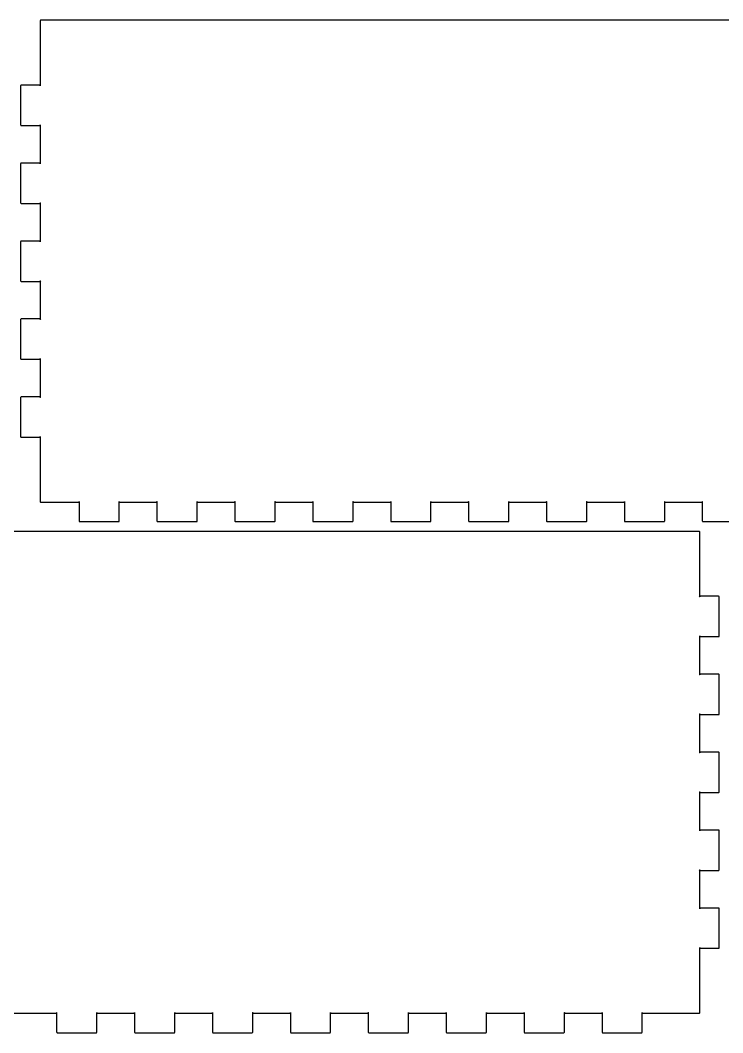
# Model space of a CAD drawing. Extents: x 1 to 406, y -9689 to -9382.
# Drawn here: x 82.4 to 190.6, y -9677.4 to -9521.5 of the extents above; entities that cross this region are included whole.
import ezdxf

# ---------------------------------------------------------------- set-up
doc = ezdxf.new("R2010")
doc.units = 0
doc.layers.get('0').update_dxf_attribs({"linetype": 'CONTINUOUS'})

msp = doc.modelspace()

# ---------------------------------------------------------------- linework, layer by layer
at = {"color": 7}
for points in [[(85.449218, -9521.6484), (85.449218, -9521.6484), (85.449218, -9531.6484)], [(199.55078, -9521.5469), (199.55078, -9521.5469), (85.550781, -9521.5469)], [(82.449218, -9531.6484), (82.449218, -9537.6484)], [(85.550781, -9531.5469), (82.550781, -9531.5469)], [(82.550781, -9537.75), (85.550781, -9537.75)], [(85.449218, -9537.6484), (85.449218, -9543.6484)], [(82.449218, -9543.6484), (82.449218, -9549.6484)], [(85.550781, -9543.5469), (82.550781, -9543.5469)], [(82.550781, -9549.75), (85.550781, -9549.75)], [(85.449218, -9549.6484), (85.449218, -9555.6484)], [(82.449218, -9555.6484), (82.449218, -9561.6484)], [(85.550781, -9555.5469), (82.550781, -9555.5469)], [(82.550781, -9561.75), (85.550781, -9561.75)], [(85.449218, -9561.6484), (85.449218, -9567.6484)], [(82.449218, -9567.6484), (82.449218, -9573.6484)], [(85.550781, -9567.5469), (82.550781, -9567.5469)], [(82.550781, -9573.75), (85.550781, -9573.75)], [(85.449218, -9573.6484), (85.449218, -9579.6484)], [(82.449218, -9579.6484), (82.449219, -9585.6484)], [(85.550781, -9579.5469), (82.550781, -9579.5469)], [(82.550781, -9585.75), (85.550781, -9585.75)], [(85.449219, -9585.6484), (85.449219, -9595.6484)], [(85.550781, -9595.75), (91.550781, -9595.75)], [(91.449219, -9595.6484), (91.449219, -9598.6484)], [(97.550781, -9595.75), (103.55078, -9595.75)], [(97.652343, -9598.6484), (97.652343, -9595.6484)], [(103.44922, -9595.6484), (103.44922, -9598.6484)], [(109.55078, -9595.75), (115.55078, -9595.75)], [(109.65234, -9598.6484), (109.65234, -9595.6484)], [(115.44922, -9595.6484), (115.44922, -9598.6484)], [(121.55078, -9595.75), (127.55078, -9595.75)], [(121.65234, -9598.6484), (121.65234, -9595.6484)], [(127.44922, -9595.6484), (127.44922, -9598.6484)], [(133.55078, -9595.75), (139.55078, -9595.75)], [(133.65234, -9598.6484), (133.65234, -9595.6484)], [(139.44922, -9595.6484), (139.44922, -9598.6484)], [(145.55078, -9595.75), (151.55078, -9595.75)], [(145.65234, -9598.6484), (145.65234, -9595.6484)], [(151.44922, -9595.6484), (151.44922, -9598.6484)], [(157.55078, -9595.75), (163.55078, -9595.75)], [(157.65234, -9598.6484), (157.65234, -9595.6484)], [(163.44922, -9595.6484), (163.44922, -9598.6484)], [(169.55078, -9595.75), (175.55078, -9595.75)], [(169.65234, -9598.6484), (169.65234, -9595.6484)], [(175.44922, -9595.6484), (175.44922, -9598.6484)], [(181.55078, -9595.75), (187.55078, -9595.75)], [(181.65234, -9598.6484), (181.65234, -9595.6484)], [(187.44922, -9595.6484), (187.44922, -9598.6484)], [(91.550781, -9598.75), (97.550781, -9598.75)], [(103.55078, -9598.75), (109.55078, -9598.75)], [(115.55078, -9598.75), (121.55078, -9598.75)], [(127.55078, -9598.75), (133.55078, -9598.75)], [(139.55078, -9598.75), (145.55078, -9598.75)], [(151.55078, -9598.75), (157.55078, -9598.75)], [(163.55078, -9598.75), (169.55078, -9598.75)], [(175.55078, -9598.75), (181.55078, -9598.75)], [(187.55078, -9598.75), (193.55078, -9598.75)], [(186.95313, -9600.2461), (186.95313, -9600.2461), (79.253906, -9600.2461)], [(187.05469, -9610.3476), (187.05469, -9600.3476)], [(189.95313, -9610.2461), (186.95313, -9610.2461)], [(190.05469, -9616.3476), (190.05469, -9610.3476)], [(186.95313, -9616.4492), (189.95313, -9616.4492)], [(187.05469, -9622.3476), (187.05469, -9616.3476)], [(189.95313, -9622.2461), (186.95313, -9622.2461)], [(190.05469, -9628.3476), (190.05469, -9622.3476)], [(186.95313, -9628.4492), (189.95313, -9628.4492)], [(187.05469, -9634.3476), (187.05469, -9628.3476)], [(189.95313, -9634.2461), (186.95313, -9634.2461)], [(190.05469, -9640.3476), (190.05469, -9634.3476)], [(186.95313, -9640.4492), (189.95313, -9640.4492)], [(187.05469, -9646.3476), (187.05469, -9640.3476)], [(189.95313, -9646.2461), (186.95313, -9646.2461)], [(190.05469, -9652.3476), (190.05469, -9646.3476)], [(186.95313, -9652.4492), (189.95313, -9652.4492)], [(187.05469, -9658.3476), (187.05469, -9652.3476)], [(189.95313, -9658.2461), (186.95313, -9658.2461)], [(190.05469, -9664.3476), (190.05469, -9658.3476)], [(187.05469, -9674.3476), (187.05469, -9674.3476), (187.05469, -9664.3476)], [(186.95313, -9664.4492), (189.95313, -9664.4492)], [(79.25, -9674.4492), (88.101562, -9674.4492)], [(88, -9674.3476), (88, -9677.3476)], [(94.101562, -9674.4492), (100.10156, -9674.4492)], [(94.203125, -9677.3476), (94.203125, -9674.3476)], [(100, -9674.3476), (100, -9677.3476)], [(106.10156, -9674.4492), (112.10156, -9674.4492)], [(106.20313, -9677.3476), (106.20313, -9674.3476)], [(112, -9674.3476), (112, -9677.3476)], [(118.10156, -9674.4492), (124.10156, -9674.4492)], [(118.20313, -9677.3476), (118.20313, -9674.3476)], [(124, -9674.3476), (124, -9677.3476)], [(130.10156, -9674.4492), (136.10156, -9674.4492)], [(130.20312, -9677.3476), (130.20312, -9674.3476)], [(136, -9674.3476), (136, -9677.3476)], [(142.10156, -9674.4492), (148.10156, -9674.4492)], [(142.20312, -9677.3476), (142.20312, -9674.3476)], [(148, -9674.3476), (148, -9677.3476)], [(154.10156, -9674.4492), (160.10156, -9674.4492)], [(154.20312, -9677.3476), (154.20312, -9674.3476)], [(160, -9674.3476), (160, -9677.3476)], [(166.10156, -9674.4492), (172.10156, -9674.4492)], [(166.20312, -9677.3476), (166.20312, -9674.3476)], [(172, -9674.3476), (172, -9677.3476)], [(178.10156, -9674.4492), (186.95313, -9674.4492)], [(178.20312, -9677.3476), (178.20312, -9674.3476)], [(88.101562, -9677.4492), (94.101562, -9677.4492)], [(100.10156, -9677.4492), (106.10156, -9677.4492)], [(112.10156, -9677.4492), (118.10156, -9677.4492)], [(124.10156, -9677.4492), (130.10156, -9677.4492)], [(136.10156, -9677.4492), (142.10156, -9677.4492)], [(148.10156, -9677.4492), (154.10156, -9677.4492)], [(160.10156, -9677.4492), (166.10156, -9677.4492)], [(172.10156, -9677.4492), (178.10156, -9677.4492)]]:
    msp.add_lwpolyline(points, dxfattribs=at)
msp.add_lwpolyline([(85.550781, -9595.75)], close=True, dxfattribs=at)
for points, knots in [([(85.550781, -9521.5469), (85.53324, -9521.54956), (85.498496, -9521.554829), (85.457448, -9521.594723), (85.45201, -9521.630188), (85.449218, -9521.6484)], [0, 0, 0, 0, 0.052359, 0.103711, 0.157913, 0.157913, 0.157913, 0.157913]), ([(82.550781, -9531.5469), (82.53324, -9531.54956), (82.498496, -9531.554829), (82.457448, -9531.594723), (82.45201, -9531.630188), (82.449218, -9531.6484)], [0, 0, 0, 0, 0.052359, 0.103711, 0.157913, 0.157913, 0.157913, 0.157913]), ([(85.449218, -9531.6484), (85.451861, -9531.630811), (85.457086, -9531.596031), (85.497088, -9531.555027), (85.532553, -9531.549659), (85.550781, -9531.5469)], [0, 0, 0, 0, 0.052475, 0.103763, 0.157999, 0.157999, 0.157999, 0.157999]), ([(82.449218, -9537.6484), (82.451862, -9537.665996), (82.457091, -9537.700793), (82.497073, -9537.741848), (82.532551, -9537.747233), (82.550781, -9537.75)], [0, 0, 0, 0, 0.052501, 0.103823, 0.158065, 0.158065, 0.158065, 0.158065]), ([(85.550781, -9537.75), (85.533239, -9537.74734), (85.498487, -9537.74207), (85.457436, -9537.702132), (85.452007, -9537.666635), (85.449218, -9537.6484)], [0, 0, 0, 0, 0.05236, 0.10373, 0.158, 0.158, 0.158, 0.158]), ([(82.550781, -9543.5469), (82.53324, -9543.54956), (82.498496, -9543.554829), (82.457448, -9543.594723), (82.45201, -9543.630188), (82.449218, -9543.6484)], [0, 0, 0, 0, 0.052359, 0.103711, 0.157913, 0.157913, 0.157913, 0.157913]), ([(85.449218, -9543.6484), (85.451861, -9543.630811), (85.457086, -9543.596031), (85.497088, -9543.555027), (85.532553, -9543.549659), (85.550781, -9543.5469)], [0, 0, 0, 0, 0.052475, 0.103763, 0.157999, 0.157999, 0.157999, 0.157999]), ([(82.449218, -9549.6484), (82.451862, -9549.665996), (82.457091, -9549.700793), (82.497073, -9549.741848), (82.532551, -9549.747233), (82.550781, -9549.75)], [0, 0, 0, 0, 0.052501, 0.103823, 0.158065, 0.158065, 0.158065, 0.158065]), ([(85.550781, -9549.75), (85.533239, -9549.74734), (85.498487, -9549.74207), (85.457436, -9549.702132), (85.452007, -9549.666635), (85.449218, -9549.6484)], [0, 0, 0, 0, 0.05236, 0.10373, 0.158, 0.158, 0.158, 0.158]), ([(82.550781, -9555.5469), (82.53324, -9555.54956), (82.498496, -9555.554829), (82.457448, -9555.594723), (82.45201, -9555.630188), (82.449218, -9555.6484)], [0, 0, 0, 0, 0.052359, 0.103711, 0.157913, 0.157913, 0.157913, 0.157913]), ([(85.449218, -9555.6484), (85.451861, -9555.630811), (85.457086, -9555.596031), (85.497088, -9555.555027), (85.532553, -9555.549659), (85.550781, -9555.5469)], [0, 0, 0, 0, 0.052475, 0.103763, 0.157999, 0.157999, 0.157999, 0.157999]), ([(82.449218, -9561.6484), (82.451862, -9561.665996), (82.457091, -9561.700793), (82.497073, -9561.741848), (82.532551, -9561.747233), (82.550781, -9561.75)], [0, 0, 0, 0, 0.052501, 0.103823, 0.158065, 0.158065, 0.158065, 0.158065]), ([(85.550781, -9561.75), (85.533239, -9561.74734), (85.498487, -9561.74207), (85.457436, -9561.702132), (85.452007, -9561.666635), (85.449218, -9561.6484)], [0, 0, 0, 0, 0.05236, 0.10373, 0.158, 0.158, 0.158, 0.158]), ([(82.550781, -9567.5469), (82.53324, -9567.54956), (82.498496, -9567.554829), (82.457448, -9567.594723), (82.45201, -9567.630188), (82.449218, -9567.6484)], [0, 0, 0, 0, 0.052359, 0.103711, 0.157913, 0.157913, 0.157913, 0.157913]), ([(85.449218, -9567.6484), (85.451861, -9567.630811), (85.457086, -9567.596031), (85.497088, -9567.555027), (85.532553, -9567.549659), (85.550781, -9567.5469)], [0, 0, 0, 0, 0.052475, 0.103763, 0.157999, 0.157999, 0.157999, 0.157999]), ([(82.449218, -9573.6484), (82.451862, -9573.665996), (82.457091, -9573.700793), (82.497073, -9573.741848), (82.532551, -9573.747233), (82.550781, -9573.75)], [0, 0, 0, 0, 0.052501, 0.103823, 0.158065, 0.158065, 0.158065, 0.158065]), ([(85.550781, -9573.75), (85.533239, -9573.74734), (85.498487, -9573.74207), (85.457436, -9573.702132), (85.452007, -9573.666635), (85.449218, -9573.6484)], [0, 0, 0, 0, 0.05236, 0.10373, 0.158, 0.158, 0.158, 0.158]), ([(82.550781, -9579.5469), (82.53324, -9579.54956), (82.498496, -9579.554829), (82.457448, -9579.594723), (82.45201, -9579.630188), (82.449218, -9579.6484)], [0, 0, 0, 0, 0.052359, 0.103711, 0.157913, 0.157913, 0.157913, 0.157913]), ([(85.449218, -9579.6484), (85.451861, -9579.630811), (85.457086, -9579.596031), (85.497088, -9579.555027), (85.532553, -9579.549659), (85.550781, -9579.5469)], [0, 0, 0, 0, 0.052475, 0.103763, 0.157999, 0.157999, 0.157999, 0.157999]), ([(82.449219, -9585.6484), (82.451863, -9585.665996), (82.457092, -9585.700793), (82.497073, -9585.741848), (82.532551, -9585.747233), (82.550781, -9585.75)], [0, 0, 0, 0, 0.052501, 0.103823, 0.158064, 0.158064, 0.158064, 0.158064]), ([(85.550781, -9585.75), (85.533239, -9585.74734), (85.498487, -9585.74207), (85.457437, -9585.702132), (85.452008, -9585.666635), (85.449219, -9585.6484)], [0, 0, 0, 0, 0.05236, 0.10373, 0.158, 0.158, 0.158, 0.158]), ([(85.449219, -9595.6484), (85.451863, -9595.665996), (85.457092, -9595.700793), (85.497073, -9595.741848), (85.532551, -9595.747233), (85.550781, -9595.75)], [0, 0, 0, 0, 0.052501, 0.103823, 0.158064, 0.158064, 0.158064, 0.158064]), ([(91.550781, -9595.75), (91.533239, -9595.74734), (91.498487, -9595.74207), (91.457437, -9595.702132), (91.452008, -9595.666635), (91.449219, -9595.6484)], [0, 0, 0, 0, 0.05236, 0.10373, 0.158, 0.158, 0.158, 0.158]), ([(97.652343, -9595.6484), (97.649699, -9595.665996), (97.64447, -9595.700793), (97.604489, -9595.741848), (97.569011, -9595.747233), (97.550781, -9595.75)], [0, 0, 0, 0, 0.052501, 0.103823, 0.158064, 0.158064, 0.158064, 0.158064]), ([(103.55078, -9595.75), (103.533237, -9595.74734), (103.498484, -9595.742072), (103.457435, -9595.702131), (103.452008, -9595.666635), (103.44922, -9595.6484)], [0, 0, 0, 0, 0.052364, 0.103731, 0.158, 0.158, 0.158, 0.158]), ([(109.65234, -9595.6484), (109.649693, -9595.665996), (109.64446, -9595.700794), (109.604477, -9595.741843), (109.569004, -9595.747232), (109.55078, -9595.75)], [0, 0, 0, 0, 0.052502, 0.103829, 0.158056, 0.158056, 0.158056, 0.158056]), ([(115.55078, -9595.75), (115.533237, -9595.74734), (115.498484, -9595.742072), (115.457435, -9595.702131), (115.452008, -9595.666635), (115.44922, -9595.6484)], [0, 0, 0, 0, 0.052364, 0.103731, 0.158, 0.158, 0.158, 0.158]), ([(121.65234, -9595.6484), (121.649693, -9595.665996), (121.64446, -9595.700794), (121.604477, -9595.741843), (121.569004, -9595.747232), (121.55078, -9595.75)], [0, 0, 0, 0, 0.052502, 0.103829, 0.158056, 0.158056, 0.158056, 0.158056]), ([(127.55078, -9595.75), (127.533237, -9595.74734), (127.498484, -9595.742072), (127.457435, -9595.702131), (127.452008, -9595.666635), (127.44922, -9595.6484)], [0, 0, 0, 0, 0.052364, 0.103731, 0.158, 0.158, 0.158, 0.158]), ([(133.65234, -9595.6484), (133.649693, -9595.665996), (133.64446, -9595.700794), (133.604477, -9595.741843), (133.569004, -9595.747232), (133.55078, -9595.75)], [0, 0, 0, 0, 0.052502, 0.103829, 0.158056, 0.158056, 0.158056, 0.158056]), ([(139.55078, -9595.75), (139.533237, -9595.74734), (139.498484, -9595.742072), (139.457435, -9595.702131), (139.452008, -9595.666635), (139.44922, -9595.6484)], [0, 0, 0, 0, 0.052364, 0.103731, 0.158, 0.158, 0.158, 0.158]), ([(145.65234, -9595.6484), (145.649693, -9595.665996), (145.64446, -9595.700794), (145.604477, -9595.741843), (145.569004, -9595.747232), (145.55078, -9595.75)], [0, 0, 0, 0, 0.052502, 0.103829, 0.158056, 0.158056, 0.158056, 0.158056]), ([(151.55078, -9595.75), (151.533237, -9595.74734), (151.498484, -9595.742072), (151.457435, -9595.702131), (151.452008, -9595.666635), (151.44922, -9595.6484)], [0, 0, 0, 0, 0.052364, 0.103731, 0.158, 0.158, 0.158, 0.158]), ([(157.65234, -9595.6484), (157.649693, -9595.665996), (157.64446, -9595.700794), (157.604477, -9595.741843), (157.569004, -9595.747232), (157.55078, -9595.75)], [0, 0, 0, 0, 0.052502, 0.103829, 0.158056, 0.158056, 0.158056, 0.158056]), ([(163.55078, -9595.75), (163.533237, -9595.74734), (163.498484, -9595.742072), (163.457435, -9595.702131), (163.452008, -9595.666635), (163.44922, -9595.6484)], [0, 0, 0, 0, 0.052364, 0.103731, 0.158, 0.158, 0.158, 0.158]), ([(169.65234, -9595.6484), (169.649693, -9595.665996), (169.64446, -9595.700794), (169.604477, -9595.741843), (169.569004, -9595.747232), (169.55078, -9595.75)], [0, 0, 0, 0, 0.052502, 0.103829, 0.158056, 0.158056, 0.158056, 0.158056]), ([(175.55078, -9595.75), (175.533237, -9595.74734), (175.498484, -9595.742072), (175.457435, -9595.702131), (175.452008, -9595.666635), (175.44922, -9595.6484)], [0, 0, 0, 0, 0.052364, 0.103731, 0.158, 0.158, 0.158, 0.158]), ([(181.65234, -9595.6484), (181.649693, -9595.665996), (181.64446, -9595.700794), (181.604477, -9595.741843), (181.569004, -9595.747232), (181.55078, -9595.75)], [0, 0, 0, 0, 0.052502, 0.103829, 0.158056, 0.158056, 0.158056, 0.158056]), ([(187.55078, -9595.75), (187.533237, -9595.74734), (187.498484, -9595.742072), (187.457435, -9595.702131), (187.452008, -9595.666635), (187.44922, -9595.6484)], [0, 0, 0, 0, 0.052364, 0.103731, 0.158, 0.158, 0.158, 0.158]), ([(91.449219, -9598.6484), (91.451863, -9598.665996), (91.457092, -9598.700793), (91.497073, -9598.741848), (91.532551, -9598.747233), (91.550781, -9598.75)], [0, 0, 0, 0, 0.052501, 0.103823, 0.158064, 0.158064, 0.158064, 0.158064]), ([(97.550781, -9598.75), (97.568323, -9598.74734), (97.603075, -9598.74207), (97.644125, -9598.702132), (97.649554, -9598.666635), (97.652343, -9598.6484)], [0, 0, 0, 0, 0.05236, 0.10373, 0.158, 0.158, 0.158, 0.158]), ([(103.44922, -9598.6484), (103.451867, -9598.665996), (103.4571, -9598.700794), (103.497083, -9598.741843), (103.532556, -9598.747232), (103.55078, -9598.75)], [0, 0, 0, 0, 0.052502, 0.103829, 0.158056, 0.158056, 0.158056, 0.158056]), ([(109.55078, -9598.75), (109.568323, -9598.74734), (109.603076, -9598.742072), (109.644125, -9598.702131), (109.649552, -9598.666635), (109.65234, -9598.6484)], [0, 0, 0, 0, 0.052364, 0.103731, 0.158, 0.158, 0.158, 0.158]), ([(115.44922, -9598.6484), (115.451867, -9598.665996), (115.4571, -9598.700794), (115.497083, -9598.741843), (115.532556, -9598.747232), (115.55078, -9598.75)], [0, 0, 0, 0, 0.052502, 0.103829, 0.158056, 0.158056, 0.158056, 0.158056]), ([(121.55078, -9598.75), (121.568323, -9598.74734), (121.603076, -9598.742072), (121.644125, -9598.702131), (121.649552, -9598.666635), (121.65234, -9598.6484)], [0, 0, 0, 0, 0.052364, 0.103731, 0.158, 0.158, 0.158, 0.158]), ([(127.44922, -9598.6484), (127.451867, -9598.665996), (127.4571, -9598.700794), (127.497083, -9598.741843), (127.532556, -9598.747232), (127.55078, -9598.75)], [0, 0, 0, 0, 0.052502, 0.103829, 0.158056, 0.158056, 0.158056, 0.158056]), ([(133.55078, -9598.75), (133.568323, -9598.74734), (133.603076, -9598.742072), (133.644125, -9598.702131), (133.649552, -9598.666635), (133.65234, -9598.6484)], [0, 0, 0, 0, 0.052364, 0.103731, 0.158, 0.158, 0.158, 0.158]), ([(139.44922, -9598.6484), (139.451867, -9598.665996), (139.4571, -9598.700794), (139.497083, -9598.741843), (139.532556, -9598.747232), (139.55078, -9598.75)], [0, 0, 0, 0, 0.052502, 0.103829, 0.158056, 0.158056, 0.158056, 0.158056]), ([(145.55078, -9598.75), (145.568323, -9598.74734), (145.603076, -9598.742072), (145.644125, -9598.702131), (145.649552, -9598.666635), (145.65234, -9598.6484)], [0, 0, 0, 0, 0.052364, 0.103731, 0.158, 0.158, 0.158, 0.158]), ([(151.44922, -9598.6484), (151.451867, -9598.665996), (151.4571, -9598.700794), (151.497083, -9598.741843), (151.532556, -9598.747232), (151.55078, -9598.75)], [0, 0, 0, 0, 0.052502, 0.103829, 0.158056, 0.158056, 0.158056, 0.158056]), ([(157.55078, -9598.75), (157.568323, -9598.74734), (157.603076, -9598.742072), (157.644125, -9598.702131), (157.649552, -9598.666635), (157.65234, -9598.6484)], [0, 0, 0, 0, 0.052364, 0.103731, 0.158, 0.158, 0.158, 0.158]), ([(163.44922, -9598.6484), (163.451867, -9598.665996), (163.4571, -9598.700794), (163.497083, -9598.741843), (163.532556, -9598.747232), (163.55078, -9598.75)], [0, 0, 0, 0, 0.052502, 0.103829, 0.158056, 0.158056, 0.158056, 0.158056]), ([(169.55078, -9598.75), (169.568323, -9598.74734), (169.603076, -9598.742072), (169.644125, -9598.702131), (169.649552, -9598.666635), (169.65234, -9598.6484)], [0, 0, 0, 0, 0.052364, 0.103731, 0.158, 0.158, 0.158, 0.158]), ([(175.44922, -9598.6484), (175.451867, -9598.665996), (175.4571, -9598.700794), (175.497083, -9598.741843), (175.532556, -9598.747232), (175.55078, -9598.75)], [0, 0, 0, 0, 0.052502, 0.103829, 0.158056, 0.158056, 0.158056, 0.158056]), ([(181.55078, -9598.75), (181.568323, -9598.74734), (181.603076, -9598.742072), (181.644125, -9598.702131), (181.649552, -9598.666635), (181.65234, -9598.6484)], [0, 0, 0, 0, 0.052364, 0.103731, 0.158, 0.158, 0.158, 0.158]), ([(187.44922, -9598.6484), (187.451867, -9598.665996), (187.4571, -9598.700794), (187.497083, -9598.741843), (187.532556, -9598.747232), (187.55078, -9598.75)], [0, 0, 0, 0, 0.052502, 0.103829, 0.158056, 0.158056, 0.158056, 0.158056]), ([(187.05469, -9600.3476), (187.052045, -9600.330011), (187.046814, -9600.29523), (187.006812, -9600.254232), (186.971352, -9600.24886), (186.95313, -9600.2461)], [0, 0, 0, 0, 0.052477, 0.103769, 0.15799, 0.15799, 0.15799, 0.15799]), ([(186.95313, -9610.2461), (186.970672, -9610.24876), (187.005417, -9610.254027), (187.046463, -9610.293924), (187.051899, -9610.329389), (187.05469, -9610.3476)], [0, 0, 0, 0, 0.052363, 0.103712, 0.157913, 0.157913, 0.157913, 0.157913]), ([(190.05469, -9610.3476), (190.052045, -9610.330011), (190.046814, -9610.29523), (190.006812, -9610.254232), (189.971352, -9610.24886), (189.95313, -9610.2461)], [0, 0, 0, 0, 0.052477, 0.103769, 0.15799, 0.15799, 0.15799, 0.15799]), ([(187.05469, -9616.3476), (187.052043, -9616.365196), (187.04681, -9616.399994), (187.006827, -9616.441043), (186.971354, -9616.446432), (186.95313, -9616.4492)], [0, 0, 0, 0, 0.052502, 0.103829, 0.158056, 0.158056, 0.158056, 0.158056]), ([(189.95313, -9616.4492), (189.970673, -9616.44654), (190.005426, -9616.441272), (190.046475, -9616.401331), (190.051902, -9616.365835), (190.05469, -9616.3476)], [0, 0, 0, 0, 0.052364, 0.103731, 0.158, 0.158, 0.158, 0.158]), ([(186.95313, -9622.2461), (186.970672, -9622.24876), (187.005417, -9622.254027), (187.046463, -9622.293924), (187.051899, -9622.329389), (187.05469, -9622.3476)], [0, 0, 0, 0, 0.052363, 0.103712, 0.157913, 0.157913, 0.157913, 0.157913]), ([(190.05469, -9622.3476), (190.052045, -9622.330011), (190.046814, -9622.29523), (190.006812, -9622.254232), (189.971352, -9622.24886), (189.95313, -9622.2461)], [0, 0, 0, 0, 0.052477, 0.103769, 0.15799, 0.15799, 0.15799, 0.15799]), ([(187.05469, -9628.3476), (187.052043, -9628.365196), (187.04681, -9628.399994), (187.006827, -9628.441043), (186.971354, -9628.446432), (186.95313, -9628.4492)], [0, 0, 0, 0, 0.052502, 0.103829, 0.158056, 0.158056, 0.158056, 0.158056]), ([(189.95313, -9628.4492), (189.970673, -9628.44654), (190.005426, -9628.441272), (190.046475, -9628.401331), (190.051902, -9628.365835), (190.05469, -9628.3476)], [0, 0, 0, 0, 0.052364, 0.103731, 0.158, 0.158, 0.158, 0.158]), ([(186.95313, -9634.2461), (186.970672, -9634.24876), (187.005417, -9634.254027), (187.046463, -9634.293924), (187.051899, -9634.329389), (187.05469, -9634.3476)], [0, 0, 0, 0, 0.052363, 0.103712, 0.157913, 0.157913, 0.157913, 0.157913]), ([(190.05469, -9634.3476), (190.052045, -9634.330011), (190.046814, -9634.29523), (190.006812, -9634.254232), (189.971352, -9634.24886), (189.95313, -9634.2461)], [0, 0, 0, 0, 0.052477, 0.103769, 0.15799, 0.15799, 0.15799, 0.15799]), ([(187.05469, -9640.3476), (187.052043, -9640.365196), (187.04681, -9640.399994), (187.006827, -9640.441043), (186.971354, -9640.446432), (186.95313, -9640.4492)], [0, 0, 0, 0, 0.052502, 0.103829, 0.158056, 0.158056, 0.158056, 0.158056]), ([(189.95313, -9640.4492), (189.970673, -9640.44654), (190.005426, -9640.441272), (190.046475, -9640.401331), (190.051902, -9640.365835), (190.05469, -9640.3476)], [0, 0, 0, 0, 0.052364, 0.103731, 0.158, 0.158, 0.158, 0.158]), ([(186.95313, -9646.2461), (186.970672, -9646.24876), (187.005417, -9646.254027), (187.046463, -9646.293924), (187.051899, -9646.329389), (187.05469, -9646.3476)], [0, 0, 0, 0, 0.052363, 0.103712, 0.157913, 0.157913, 0.157913, 0.157913]), ([(190.05469, -9646.3476), (190.052045, -9646.330011), (190.046814, -9646.29523), (190.006812, -9646.254232), (189.971352, -9646.24886), (189.95313, -9646.2461)], [0, 0, 0, 0, 0.052477, 0.103769, 0.15799, 0.15799, 0.15799, 0.15799]), ([(187.05469, -9652.3476), (187.052043, -9652.365196), (187.04681, -9652.399994), (187.006827, -9652.441043), (186.971354, -9652.446432), (186.95313, -9652.4492)], [0, 0, 0, 0, 0.052502, 0.103829, 0.158056, 0.158056, 0.158056, 0.158056]), ([(189.95313, -9652.4492), (189.970673, -9652.44654), (190.005426, -9652.441272), (190.046475, -9652.401331), (190.051902, -9652.365835), (190.05469, -9652.3476)], [0, 0, 0, 0, 0.052364, 0.103731, 0.158, 0.158, 0.158, 0.158]), ([(186.95313, -9658.2461), (186.970672, -9658.24876), (187.005417, -9658.254027), (187.046463, -9658.293924), (187.051899, -9658.329389), (187.05469, -9658.3476)], [0, 0, 0, 0, 0.052363, 0.103712, 0.157913, 0.157913, 0.157913, 0.157913]), ([(190.05469, -9658.3476), (190.052045, -9658.330011), (190.046814, -9658.29523), (190.006812, -9658.254232), (189.971352, -9658.24886), (189.95313, -9658.2461)], [0, 0, 0, 0, 0.052477, 0.103769, 0.15799, 0.15799, 0.15799, 0.15799]), ([(187.05469, -9664.3476), (187.052043, -9664.365196), (187.04681, -9664.399994), (187.006827, -9664.441043), (186.971354, -9664.446432), (186.95313, -9664.4492)], [0, 0, 0, 0, 0.052502, 0.103829, 0.158056, 0.158056, 0.158056, 0.158056]), ([(189.95313, -9664.4492), (189.970673, -9664.44654), (190.005426, -9664.441272), (190.046475, -9664.401331), (190.051902, -9664.365835), (190.05469, -9664.3476)], [0, 0, 0, 0, 0.052364, 0.103731, 0.158, 0.158, 0.158, 0.158]), ([(88.101562, -9674.4492), (88.08402, -9674.44654), (88.049268, -9674.44127), (88.008218, -9674.401332), (88.002789, -9674.365835), (88, -9674.3476)], [0, 0, 0, 0, 0.05236, 0.10373, 0.158, 0.158, 0.158, 0.158]), ([(94.203125, -9674.3476), (94.200481, -9674.365196), (94.195252, -9674.399993), (94.15527, -9674.441048), (94.119792, -9674.446433), (94.101562, -9674.4492)], [0, 0, 0, 0, 0.052501, 0.103823, 0.158065, 0.158065, 0.158065, 0.158065]), ([(100.10156, -9674.4492), (100.084017, -9674.44654), (100.049264, -9674.441272), (100.008215, -9674.401331), (100.002788, -9674.365835), (100, -9674.3476)], [0, 0, 0, 0, 0.052364, 0.103731, 0.158, 0.158, 0.158, 0.158]), ([(106.20313, -9674.3476), (106.200483, -9674.365196), (106.19525, -9674.399995), (106.155263, -9674.441044), (106.119786, -9674.446432), (106.10156, -9674.4492)], [0, 0, 0, 0, 0.052502, 0.103831, 0.158065, 0.158065, 0.158065, 0.158065]), ([(112.10156, -9674.4492), (112.084017, -9674.44654), (112.049264, -9674.441272), (112.008215, -9674.401331), (112.002788, -9674.365835), (112, -9674.3476)], [0, 0, 0, 0, 0.052364, 0.103731, 0.158, 0.158, 0.158, 0.158]), ([(118.20313, -9674.3476), (118.200483, -9674.365196), (118.19525, -9674.399995), (118.155263, -9674.441044), (118.119786, -9674.446432), (118.10156, -9674.4492)], [0, 0, 0, 0, 0.052502, 0.103831, 0.158065, 0.158065, 0.158065, 0.158065]), ([(124.10156, -9674.4492), (124.084017, -9674.44654), (124.049264, -9674.441272), (124.008215, -9674.401331), (124.002788, -9674.365835), (124, -9674.3476)], [0, 0, 0, 0, 0.052364, 0.103731, 0.158, 0.158, 0.158, 0.158]), ([(130.20312, -9674.3476), (130.200473, -9674.365196), (130.19524, -9674.399994), (130.155257, -9674.441043), (130.119784, -9674.446432), (130.10156, -9674.4492)], [0, 0, 0, 0, 0.052502, 0.103829, 0.158056, 0.158056, 0.158056, 0.158056]), ([(136.10156, -9674.4492), (136.084017, -9674.44654), (136.049264, -9674.441272), (136.008215, -9674.401331), (136.002788, -9674.365835), (136, -9674.3476)], [0, 0, 0, 0, 0.052364, 0.103731, 0.158, 0.158, 0.158, 0.158]), ([(142.20312, -9674.3476), (142.200473, -9674.365196), (142.19524, -9674.399994), (142.155257, -9674.441043), (142.119784, -9674.446432), (142.10156, -9674.4492)], [0, 0, 0, 0, 0.052502, 0.103829, 0.158056, 0.158056, 0.158056, 0.158056]), ([(148.10156, -9674.4492), (148.084017, -9674.44654), (148.049264, -9674.441272), (148.008215, -9674.401331), (148.002788, -9674.365835), (148, -9674.3476)], [0, 0, 0, 0, 0.052364, 0.103731, 0.158, 0.158, 0.158, 0.158]), ([(154.20312, -9674.3476), (154.200473, -9674.365196), (154.19524, -9674.399994), (154.155257, -9674.441043), (154.119784, -9674.446432), (154.10156, -9674.4492)], [0, 0, 0, 0, 0.052502, 0.103829, 0.158056, 0.158056, 0.158056, 0.158056]), ([(160.10156, -9674.4492), (160.084017, -9674.44654), (160.049264, -9674.441272), (160.008215, -9674.401331), (160.002788, -9674.365835), (160, -9674.3476)], [0, 0, 0, 0, 0.052364, 0.103731, 0.158, 0.158, 0.158, 0.158]), ([(166.20312, -9674.3476), (166.200473, -9674.365196), (166.19524, -9674.399994), (166.155257, -9674.441043), (166.119784, -9674.446432), (166.10156, -9674.4492)], [0, 0, 0, 0, 0.052502, 0.103829, 0.158056, 0.158056, 0.158056, 0.158056]), ([(172.10156, -9674.4492), (172.084017, -9674.44654), (172.049264, -9674.441272), (172.008215, -9674.401331), (172.002788, -9674.365835), (172, -9674.3476)], [0, 0, 0, 0, 0.052364, 0.103731, 0.158, 0.158, 0.158, 0.158]), ([(178.20312, -9674.3476), (178.200473, -9674.365196), (178.19524, -9674.399994), (178.155257, -9674.441043), (178.119784, -9674.446432), (178.10156, -9674.4492)], [0, 0, 0, 0, 0.052502, 0.103829, 0.158056, 0.158056, 0.158056, 0.158056]), ([(186.95313, -9674.4492), (186.970673, -9674.44654), (187.005426, -9674.441272), (187.046475, -9674.401331), (187.051902, -9674.365835), (187.05469, -9674.3476)], [0, 0, 0, 0, 0.052364, 0.103731, 0.158, 0.158, 0.158, 0.158]), ([(88, -9677.3476), (88.002644, -9677.365196), (88.007873, -9677.399993), (88.047854, -9677.441048), (88.083332, -9677.446433), (88.101562, -9677.4492)], [0, 0, 0, 0, 0.052501, 0.103823, 0.158064, 0.158064, 0.158064, 0.158064]), ([(94.101562, -9677.4492), (94.119104, -9677.44654), (94.153856, -9677.44127), (94.194907, -9677.401332), (94.200336, -9677.365835), (94.203125, -9677.3476)], [0, 0, 0, 0, 0.05236, 0.10373, 0.158, 0.158, 0.158, 0.158]), ([(100, -9677.3476), (100.002647, -9677.365196), (100.00788, -9677.399994), (100.047863, -9677.441043), (100.083336, -9677.446432), (100.10156, -9677.4492)], [0, 0, 0, 0, 0.052502, 0.103829, 0.158056, 0.158056, 0.158056, 0.158056]), ([(106.10156, -9677.4492), (106.119104, -9677.44654), (106.153859, -9677.441271), (106.194913, -9677.401332), (106.200341, -9677.365836), (106.20313, -9677.3476)], [0, 0, 0, 0, 0.052366, 0.103737, 0.158007, 0.158007, 0.158007, 0.158007]), ([(112, -9677.3476), (112.002647, -9677.365196), (112.00788, -9677.399994), (112.047863, -9677.441043), (112.083336, -9677.446432), (112.10156, -9677.4492)], [0, 0, 0, 0, 0.052502, 0.103829, 0.158056, 0.158056, 0.158056, 0.158056]), ([(118.10156, -9677.4492), (118.119104, -9677.44654), (118.153859, -9677.441271), (118.194913, -9677.401332), (118.200341, -9677.365836), (118.20313, -9677.3476)], [0, 0, 0, 0, 0.052366, 0.103737, 0.158007, 0.158007, 0.158007, 0.158007]), ([(124, -9677.3476), (124.002647, -9677.365196), (124.00788, -9677.399994), (124.047863, -9677.441043), (124.083336, -9677.446432), (124.10156, -9677.4492)], [0, 0, 0, 0, 0.052502, 0.103829, 0.158056, 0.158056, 0.158056, 0.158056]), ([(130.10156, -9677.4492), (130.119103, -9677.44654), (130.153856, -9677.441272), (130.194905, -9677.401331), (130.200332, -9677.365835), (130.20312, -9677.3476)], [0, 0, 0, 0, 0.052364, 0.103731, 0.158, 0.158, 0.158, 0.158]), ([(136, -9677.3476), (136.002647, -9677.365196), (136.00788, -9677.399994), (136.047863, -9677.441043), (136.083336, -9677.446432), (136.10156, -9677.4492)], [0, 0, 0, 0, 0.052502, 0.103829, 0.158056, 0.158056, 0.158056, 0.158056]), ([(142.10156, -9677.4492), (142.119103, -9677.44654), (142.153856, -9677.441272), (142.194905, -9677.401331), (142.200332, -9677.365835), (142.20312, -9677.3476)], [0, 0, 0, 0, 0.052364, 0.103731, 0.158, 0.158, 0.158, 0.158]), ([(148, -9677.3476), (148.002647, -9677.365196), (148.00788, -9677.399994), (148.047863, -9677.441043), (148.083336, -9677.446432), (148.10156, -9677.4492)], [0, 0, 0, 0, 0.052502, 0.103829, 0.158056, 0.158056, 0.158056, 0.158056]), ([(154.10156, -9677.4492), (154.119103, -9677.44654), (154.153856, -9677.441272), (154.194905, -9677.401331), (154.200332, -9677.365835), (154.20312, -9677.3476)], [0, 0, 0, 0, 0.052364, 0.103731, 0.158, 0.158, 0.158, 0.158]), ([(160, -9677.3476), (160.002647, -9677.365196), (160.00788, -9677.399994), (160.047863, -9677.441043), (160.083336, -9677.446432), (160.10156, -9677.4492)], [0, 0, 0, 0, 0.052502, 0.103829, 0.158056, 0.158056, 0.158056, 0.158056]), ([(166.10156, -9677.4492), (166.119103, -9677.44654), (166.153856, -9677.441272), (166.194905, -9677.401331), (166.200332, -9677.365835), (166.20312, -9677.3476)], [0, 0, 0, 0, 0.052364, 0.103731, 0.158, 0.158, 0.158, 0.158]), ([(172, -9677.3476), (172.002647, -9677.365196), (172.00788, -9677.399994), (172.047863, -9677.441043), (172.083336, -9677.446432), (172.10156, -9677.4492)], [0, 0, 0, 0, 0.052502, 0.103829, 0.158056, 0.158056, 0.158056, 0.158056]), ([(178.10156, -9677.4492), (178.119103, -9677.44654), (178.153856, -9677.441272), (178.194905, -9677.401331), (178.200332, -9677.365835), (178.20312, -9677.3476)], [0, 0, 0, 0, 0.052364, 0.103731, 0.158, 0.158, 0.158, 0.158])]:
    msp.add_open_spline(points, degree=3, knots=knots, dxfattribs=at)

doc.saveas('drawing.dxf')
